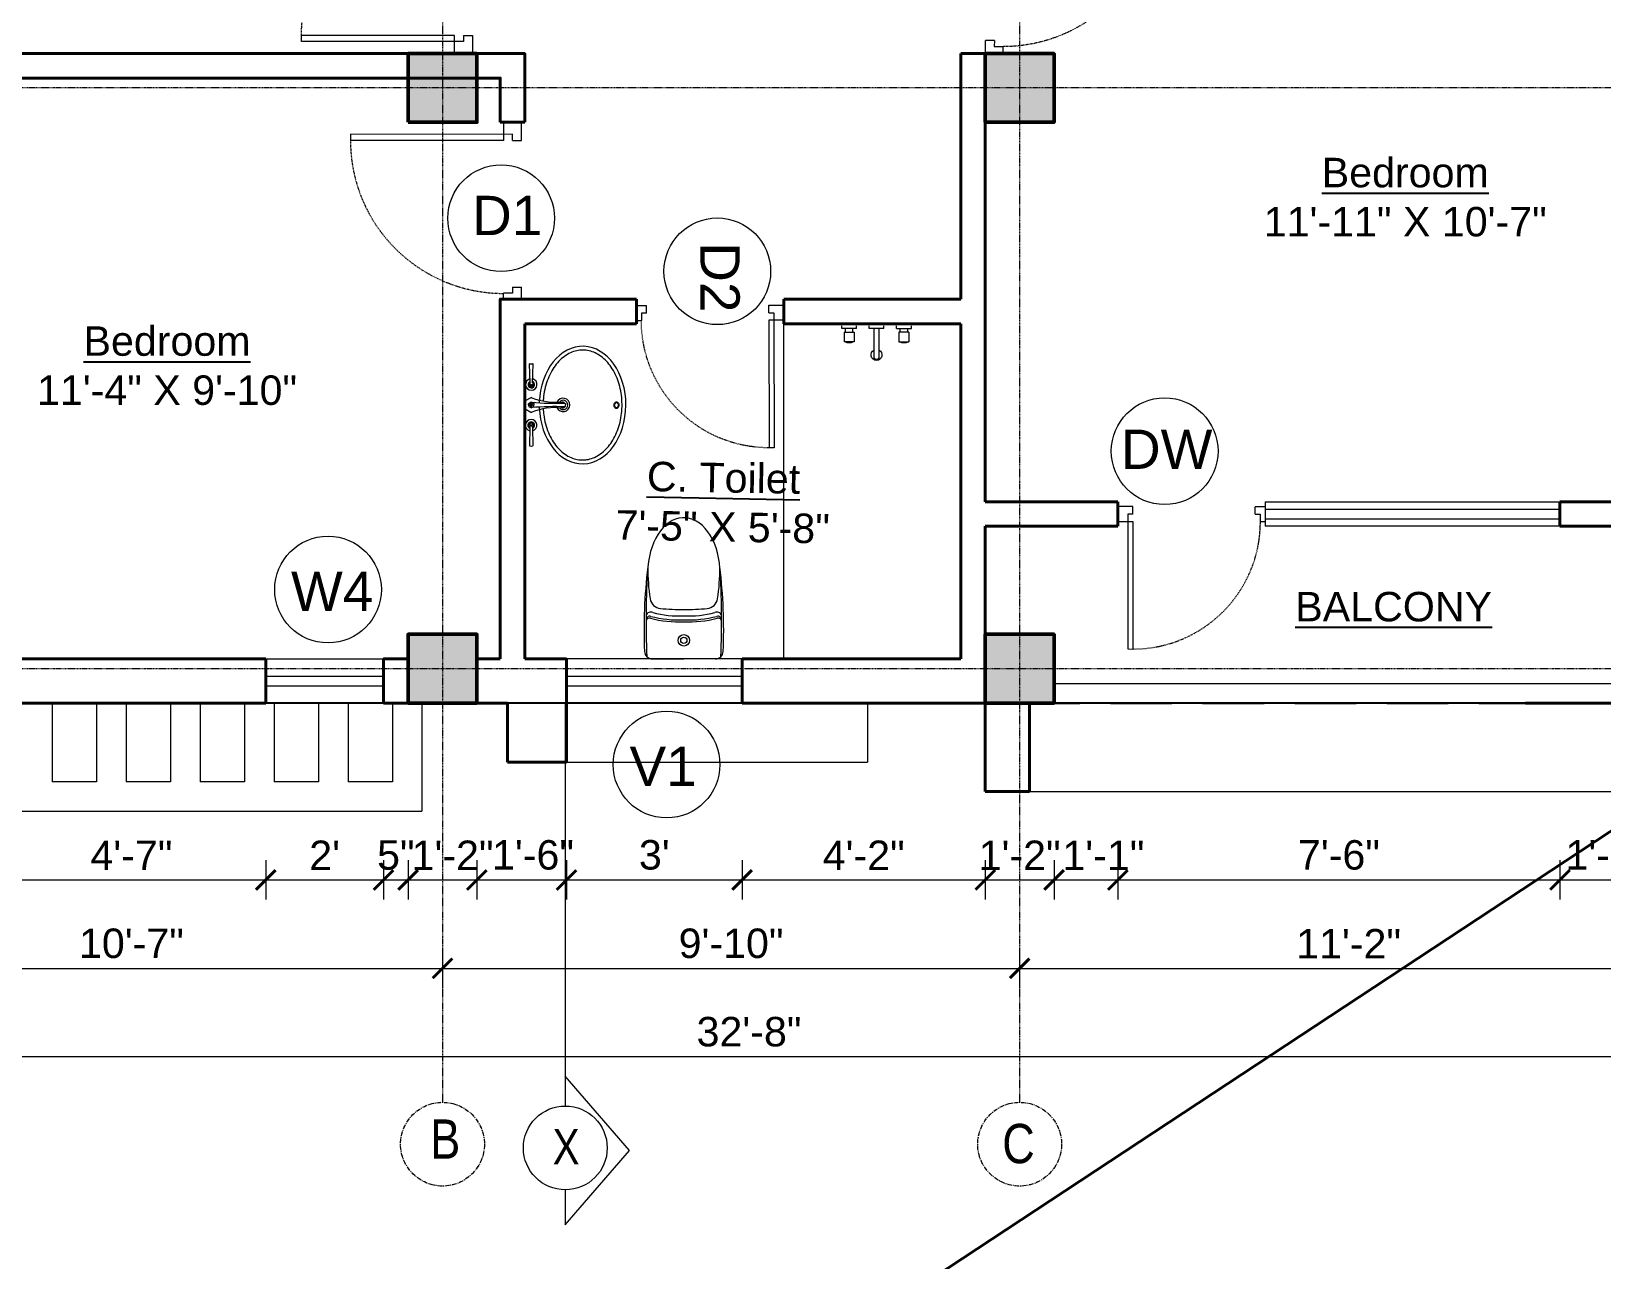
# Model space of a CAD drawing. Header units: inches. Extents: x 141029 to 151573, y -22384 to -18036.
# Drawn here: x 144653.4 to 144973.1, y -19870 to -19620 of the extents above; entities that cross this region are included whole.
import ezdxf

# ---------------------------------------------------------------- set-up
doc = ezdxf.new("R2010")
doc.units = ezdxf.units.IN
doc.header["$LTSCALE"] = 0.5
doc.header["$MEASUREMENT"] = 0
doc.header["$PDMODE"] = 66
doc.linetypes.add('CENTER', pattern=[2, 1.25, -0.25, 0.25, -0.25])
doc.linetypes.add('HIDDEN', pattern=[0.375, 0.25, -0.125])
for name, color, linetype, lineweight in [('Annotate-Lite.w', 177, 'Continuous', 9), ('Annotations-Bold.w', 177, 'Continuous', 13), ('C-COLUMN', 1, 'Continuous', 50), ('DIM', 4, 'Continuous', 5), ('DIM 1-100', 4, 'Continuous', 13), ('Door-Window.w', 4, 'Continuous', 15), ('Fittings', 9, 'Continuous', 5), ('Fixture-Fittings.w', 9, 'Continuous', 9), ('PARAPET', 50, 'Continuous', 13), ('TEXT', 220, 'Continuous', 9), ('Toilet', 7, 'Continuous', 25), ('wall', 1, 'Continuous', 40), ('window', 4, 'Continuous', 13)]:
    doc.layers.add(name, color=color, linetype=linetype, lineweight=lineweight)
doc.styles.add('ARAIL', font='ARIALN.TTF')
doc.styles.add('arial.', font='arial.ttf')
doc.styles.add('gaurav', font='arial.ttf')
doc.styles.get("Standard").update_dxf_attribs({"font": 'arial.ttf'})
doc.dimstyles.new('1 by 96', dxfattribs={"dimtxt": 6, "dimasz": 4, "dimexe": 4, "dimexo": 4, "dimgap": 2, "dimtad": 1, "dimdec": 0, "dimzin": 0, "dimdsep": 46, "dimlunit": 4, "dimtxsty": 'Standard', "dimblk": 'ARCHTICK', "dimcen": 0, "dimdle": 4, "dimadec": 0, "dimazin": 0, "dimtfac": 1, "dimtdec": 0, "dimtix": 1, "dimtofl": 0, "dimtmove": 1, "dimatfit": 3, "dimldrblk": 'ARCHTICK', "dimfxl": 4, "dimfxlon": 1, "dimtolj": 1, "dimtzin": 0, "dimlwd": -1, "dimlwe": -1, "dimarcsym": 0})

# ---------------------------------------------------------------- blocks, each defined once
blk = doc.blocks.new('3-0')
at = {"ltscale": 3}
for p, q in [((11063.05, 10097.68), (11065.97, 10099.9)), ((11063.05, 10097.68), (11064.53, 10095.73)), ((11065.25, 10097.81), (11066.71, 10098.92)), ((11065.99, 10096.84), (11065.25, 10097.81)), ((11065.97, 10099.9), (11066.71, 10098.92)), ((11065.99, 10096.84), (11064.53, 10095.73)), ((11085.5, 10074.13), (11110.32, 10092.96)), ((11086.24, 10073.15), (11111.05, 10091.97)), ((11111.05, 10091.97), (11110.32, 10092.96)), ((11084.04, 10073.02), (11082.57, 10071.91)), ((11082.57, 10071.91), (11084.79, 10068.98)), ((11084.04, 10073.02), (11084.78, 10072.04)), ((11084.78, 10072.04), (11086.24, 10073.15)), ((11086.24, 10073.15), (11085.5, 10074.13)), ((11087.72, 10071.2), (11086.24, 10073.15)), ((11084.79, 10068.98), (11087.72, 10071.2))]:
    blk.add_line(p, q, dxfattribs=at)
at = {"layer": 'Door-Window.w', "color": 9, "linetype": 'HIDDEN', "lineweight": 18}
blk.add_arc((11085.5, 10074.13), 31.16, 37.1906, 127.1465, dxfattribs=at)
blk = doc.blocks.new('tht')
for p in [(672498.79, -367827.02), (672511.67, -367827.02)]:
    blk.add_line(p, (672505.23, -367827.02))
for radius in [1.17, 0.634]:
    blk.add_circle((672505.23, -367823.24), radius)
for centre, radius, start, end in [((672598.59, -367820.91), 101.47, 172.8664, 182.5999), ((672667.29, -367819.26), 169.75, 176.3006, 182.4712), ((672541.19, -367808.57), 43.29, 179.6519, 188.297), ((672469.27, -367808.57), 43.29, 351.703, 0.3481), ((672411.87, -367820.91), 101.47, 357.4001, 7.1336), ((672343.17, -367819.26), 169.75, 357.5288, 3.6994), ((672500.68, -367814.39), 2.36, 190.4701, 264.6079), ((672509.78, -367814.39), 2.36, 275.3921, 349.5299), ((672498.28, -367819.07), 0.741, 72.3593, 185.9315), ((672498.21, -367819.43), 0.718, 73.3813, 156.4724), ((672498.46, -367818.44), 0.947, 62.2033, 161.9404), ((672504.3, -367795.78), 23.7, 255.6185, 272.2533), ((672504.3, -367795.78), 23.31, 255.6185, 272.2533), ((672504.3, -367796.55), 21.73, 255.6185, 272.4575), ((672505.55, -367762.72), 54.26, 264.6079, 269.6591), ((672504.91, -367762.72), 54.26, 270.3409, 275.3921), ((672506.16, -367796.55), 21.73, 267.5425, 284.3815), ((672506.16, -367795.78), 23.7, 267.7467, 284.3815), ((672506.16, -367795.78), 23.31, 267.7467, 284.3815), ((672512, -367818.44), 0.947, 18.0596, 117.7967), ((672512.18, -367819.07), 0.741, 354.0685, 107.6407), ((672512.25, -367819.43), 0.718, 23.5276, 106.6187), ((672498.79, -367825.44), 1.57, 182.5999, 270), ((672511.67, -367825.44), 1.57, 270, 357.4001)]:
    blk.add_arc(centre, radius, start, end)
blk.add_ellipse((672505.23, -367809.67), major_axis=(0, -11.39), ratio=0.648116, start_param=1.570796, end_param=4.592942)
blk = doc.blocks.new('A$C604E024C')
at = {"linetype": 'ByBlock'}
for p, q in [((-107.3, 6.3), (-198.2, 8.5)), ((-101.1, 4.4), (-101.1, -4.4)), ((-101.1, 4.4), (-100.5, 4.4)), ((-100.5, 4.4), (-100.5, 0.6)), ((-100.5, 0.6), (-96.6, 0.6)), ((-100.5, 0), (-100.5, -3.8)), ((-100.5, 0), (-96.6, 0)), ((-96.6, 4.4), (-96.6, 0.6)), ((-96.6, 4.4), (-96, 4.4)), ((-96, 4.4), (-96, -3.8)), ((-5.6, 4.4), (-5.6, -4.4)), ((-5.6, 4.4), (-5, 4.4)), ((-5, 4.4), (-5, -3.8)), ((0, 12.9), (0, -12.9)), ((1.2, 4.4), (1.2, -4.4)), ((1.2, 4.4), (3.5, 4.4)), ((1.8, 3.8), (1.8, 0.6)), ((1.8, 3.8), (3.5, 3.8)), ((1.8, 0.6), (3.5, 0.6)), ((100.4, 2.2), (101, 2.4)), ((107.3, 6.3), (198.2, 8.5)), ((199.2, 7.5), (199.2, -7.5)), ((-107.3, -6.3), (-198.2, -8.5)), ((-101.1, -4.4), (-100.5, -4.4)), ((-100.5, -3.8), (-100.5, -4.4)), ((-96.6, 0), (-96.6, -4.4)), ((-96.6, -4.4), (-96, -4.4)), ((-96, -3.8), (-96, -4.4)), ((-5.6, -4.4), (-1.2, -4.4)), ((-5, -3.8), (-1.2, -3.8)), ((-1.2, -3.8), (-1.2, -4.4)), ((1.2, -4.4), (3.5, -4.4)), ((1.8, 0), (1.8, -3.8)), ((1.8, 0), (3.5, 0)), ((1.8, -3.8), (3.5, -3.8)), ((100.4, -2.2), (101, -2.4)), ((107.3, -6.3), (198.2, -8.5))]:
    blk.add_line(p, q, dxfattribs=at)
for points in [[(34.8, -2.5), (34.8, -2.5, 0.267949), (34.8, 2.5), (19.6, 28.9, 0.267949), (15.2, 31.4), (-15.2, 31.4, 0.267949), (-19.6, 28.9), (-34.8, 2.5, 0.267949), (-34.8, -2.5)], [(0, 12.9), (-4.6, 12.9, 0.267949), (-8.9, 10.4), (-13.5, 2.5, 0.267949), (-13.5, -2.5), (-8.9, -10.4, 0.267949), (-4.6, -12.9), (0, -12.9)], [(0, 12.9), (4.6, 12.9, -0.267949), (8.9, 10.4), (13.5, 2.5, -0.267949), (13.5, -2.5), (8.9, -10.4, -0.267949), (4.6, -12.9), (0, -12.9)], [(-14.6, -149.3, 0.267949), (-14.6, -154.3), (-9.4, -163.2, 0.267949), (-5.1, -165.7), (0, -165.7)], [(14.6, -149.3, -0.267949), (14.6, -154.3), (9.5, -163.2, -0.267949), (5.2, -165.7), (0, -165.7)]]:
    blk.add_lwpolyline(points, format="xyb", dxfattribs=at)
for centre, radius, start, end in [((-148.2, 0), 51.6, 171.62848, 188.37152), ((-198.2, 7.5), 1, 88.57669, 180), ((-98.6, 0), 27.8, 193.93526, 166.06474), ((-98.6, 0), 16.1, 203.47719, 156.52281), ((-98.6, 0), 13.6, 207.82536, 152.17464), ((-98.6, 0), 10.7, 215.76651, 144.23349), ((3.5, 2.2), 2.2, 301.40481, 90), ((3.5, 2.2), 1.6, 270, 90.01417), ((3.5, -1.9), 2.5, 270, 62.70974), ((98.6, 0), 27.8, 13.93526, 346.06474), ((98.6, 0), 16.1, 23.47719, 336.52281), ((98.6, 0), 13.6, 27.82536, 332.17464), ((98.6, 0), 10.7, 35.76651, 324.23349), ((198.2, 7.5), 1, 0, 91.42331), ((-198.2, -7.5), 1, 180, 271.42331), ((-325.4, -117.3), 312.4, 354.13327, 21.56539), ((-1093.1, -109.8), 1085, 357.18281, 5.67785), ((3.5, -1.9), 1.9, 270, 90), ((1083.5, -109.3), 1075.4, 174.30277, 182.87364), ((324.5, -117.1), 311.5, 158.41566, 185.92552), ((198.2, -7.5), 1, 268.57669, 0)]:
    blk.add_arc(centre, radius, start, end, dxfattribs=at)
blk.add_ellipse((98.6, 0), major_axis=(0, 4.4), ratio=0.647537, start_param=-0.996154, end_param=4.137747, dxfattribs=at)
blk.add_open_spline([(100.4, 2.2), (100.2, 2.6), (100, 2.9), (99.5, 3.4), (99.3, 3.6), (98.9, 3.8), (98.7, 3.8), (98.6, 3.8), (98.4, 3.8), (98.1, 3.7), (97.7, 3.5), (97.5, 3.3), (97.1, 2.8), (96.9, 2.5), (96.6, 1.8), (96.5, 1.3), (96.3, 0.3), (96.3, -0.3), (96.5, -1.6), (96.7, -2.1), (97.1, -2.9), (97.4, -3.2), (97.9, -3.6), (98.1, -3.7), (98.6, -3.8), (98.8, -3.8), (99.3, -3.6), (99.6, -3.4), (100, -2.9), (100.2, -2.6), (100.4, -2.2)], degree=3, knots=[5.296065, 5.296065, 5.296065, 5.296065, 5.668493, 5.668493, 6.044953, 6.044953, 6.283185, 6.283185, 6.283185, 6.618814, 6.618814, 6.954443, 6.954443, 7.290072, 7.290072, 7.6257, 7.6257, 8.094621, 8.094621, 8.563542, 8.563542, 8.940002, 8.940002, 9.316461, 9.316461, 9.692921, 9.692921, 10.069381, 10.069381, 10.411893, 10.411893, 10.411893, 10.411893], dxfattribs=at)
blk = doc.blocks.new('basin')
for radius, start, end in [(1.14, 113.503, 66.2712), (0.79, 126.715, 52.8739)]:
    blk.add_arc((134195.31, -39122.53), radius, start, end)
blk.add_ellipse((134195.31, -39125.83), major_axis=(-9.97, 0), ratio=0.736887, start_param=4.757716, end_param=10.948885)
blk.add_ellipse((134195.31, -39131.57), major_axis=(0.448, 0), ratio=0.674502)
for points, knots in [([(134194.69, -39119.15), (134194.32, -39119.17), (134193.96, -39119.2), (134193.09, -39119.32), (134192.57, -39119.42), (134191.58, -39119.69), (134191.1, -39119.85), (134190.19, -39120.23), (134189.76, -39120.45), (134188.95, -39120.93), (134188.57, -39121.2), (134187.89, -39121.77), (134187.59, -39122.07), (134187.06, -39122.71), (134186.83, -39123.04), (134186.45, -39123.73), (134186.3, -39124.08), (134186.09, -39124.79), (134186.03, -39125.15), (134185.99, -39125.61), (134185.99, -39125.72), (134185.99, -39125.83), (134185.99, -39126.08), (134186.01, -39126.34), (134186.11, -39126.94), (134186.2, -39127.29), (134186.47, -39127.97), (134186.64, -39128.31), (134187.06, -39128.96), (134187.31, -39129.28), (134187.88, -39129.88), (134188.2, -39130.16), (134188.9, -39130.7), (134189.28, -39130.94), (134190.1, -39131.39), (134190.53, -39131.59), (134191.45, -39131.93), (134191.92, -39132.08), (134192.9, -39132.31), (134193.4, -39132.4), (134194.43, -39132.51), (134194.94, -39132.53), (134195.97, -39132.52), (134196.49, -39132.48), (134197.5, -39132.35), (134198, -39132.25), (134198.97, -39132), (134199.44, -39131.84), (134200.34, -39131.48), (134200.76, -39131.27), (134201.56, -39130.8), (134201.93, -39130.55), (134202.61, -39130), (134202.91, -39129.71), (134203.45, -39129.1), (134203.69, -39128.78), (134204.08, -39128.12), (134204.24, -39127.78), (134204.48, -39127.09), (134204.56, -39126.74), (134204.64, -39126.04), (134204.64, -39125.69), (134204.57, -39124.98), (134204.49, -39124.62), (134204.25, -39123.91), (134204.09, -39123.56), (134203.69, -39122.89), (134203.45, -39122.56), (134202.89, -39121.93), (134202.58, -39121.63), (134201.88, -39121.07), (134201.49, -39120.81), (134200.67, -39120.35), (134200.22, -39120.13), (134199.3, -39119.77), (134198.81, -39119.62), (134197.81, -39119.37), (134197.29, -39119.28), (134196.49, -39119.19), (134196.22, -39119.16), (134195.94, -39119.15)], [4.778413, 4.778413, 4.778413, 4.778413, 4.89303, 4.89303, 5.060537, 5.060537, 5.228045, 5.228045, 5.395552, 5.395552, 5.56306, 5.56306, 5.730567, 5.730567, 5.898075, 5.898075, 6.065582, 6.065582, 6.233089, 6.233089, 6.283185, 6.283185, 6.283185, 6.401225, 6.401225, 6.564378, 6.564378, 6.727532, 6.727532, 6.890685, 6.890685, 7.053839, 7.053839, 7.216992, 7.216992, 7.380146, 7.380146, 7.543299, 7.543299, 7.706452, 7.706452, 7.869606, 7.869606, 8.032759, 8.032759, 8.195913, 8.195913, 8.359066, 8.359066, 8.52222, 8.52222, 8.685373, 8.685373, 8.848527, 8.848527, 9.01168, 9.01168, 9.174834, 9.174834, 9.337987, 9.337987, 9.501141, 9.501141, 9.668648, 9.668648, 9.836155, 9.836155, 10.003663, 10.003663, 10.17117, 10.17117, 10.338678, 10.338678, 10.506185, 10.506185, 10.673693, 10.673693, 10.8412, 10.8412, 10.929386, 10.929386, 10.929386, 10.929386]), ([(134195.86, -39131.57), (134195.86, -39131.55), (134195.86, -39131.52), (134195.84, -39131.46), (134195.83, -39131.44), (134195.79, -39131.36), (134195.75, -39131.32), (134195.66, -39131.25), (134195.6, -39131.23), (134195.46, -39131.18), (134195.36, -39131.16), (134195.17, -39131.17), (134195.07, -39131.2), (134194.94, -39131.27), (134194.9, -39131.3), (134194.83, -39131.37), (134194.8, -39131.4), (134194.77, -39131.48), (134194.76, -39131.52), (134194.75, -39131.6), (134194.76, -39131.65), (134194.79, -39131.73), (134194.81, -39131.76), (134194.87, -39131.83), (134194.9, -39131.86), (134194.98, -39131.9), (134195.02, -39131.92), (134195.15, -39131.97), (134195.25, -39131.99), (134195.44, -39131.98), (134195.54, -39131.95), (134195.67, -39131.89), (134195.72, -39131.85), (134195.79, -39131.78), (134195.81, -39131.75), (134195.85, -39131.67), (134195.86, -39131.63), (134195.86, -39131.58), (134195.86, -39131.58), (134195.86, -39131.57)], [0, 0, 0, 0, 0.188397, 0.188397, 0.376794, 0.376794, 0.73698, 0.73698, 1.097166, 1.097166, 1.657793, 1.657793, 2.21842, 2.21842, 2.564182, 2.564182, 2.840364, 2.840364, 3.116547, 3.116547, 3.39273, 3.39273, 3.668913, 3.668913, 3.945096, 3.945096, 4.221279, 4.221279, 4.783807, 4.783807, 5.346334, 5.346334, 5.697184, 5.697184, 5.974645, 5.974645, 6.252106, 6.252106, 6.283185, 6.283185, 6.283185, 6.283185])]:
    blk.add_open_spline(points, degree=3, knots=knots)
at = {"xscale": 0.03499430959345774, "yscale": 0.03499430959345774, "zscale": 0.03499430959345774, "rotation": 359.9929103328581}
blk.add_blockref('A$C604E024C', (134195.31, -39117.12), dxfattribs=at)
blk = doc.blocks.new('dhftx')
for p, q in [((6364.08, -39064.57), (6364.08, -39064.07)), ((6367.08, -39064.57), (6364.08, -39064.57)), ((6364.56, -39065.3), (6366.6, -39065.3)), ((6364.56, -39065.3), (6364.56, -39067.3)), ((6364.81, -39065.3), (6364.81, -39064.57)), ((6366.34, -39065.3), (6366.34, -39064.57)), ((6366.6, -39065.3), (6366.6, -39067.3)), ((6367.08, -39064.57), (6367.08, -39064.07)), ((6369.66, -39064.57), (6369.66, -39064.07)), ((6369.66, -39064.57), (6372.66, -39064.57)), ((6370.66, -39070.39), (6370.66, -39064.57)), ((6371.66, -39070.39), (6371.66, -39064.57)), ((6372.66, -39064.57), (6372.66, -39064.07)), ((6375.23, -39064.57), (6375.23, -39064.07)), ((6375.23, -39064.57), (6378.23, -39064.57)), ((6377.76, -39065.3), (6375.71, -39065.3)), ((6375.71, -39065.3), (6375.71, -39067.3)), ((6375.97, -39065.3), (6375.97, -39064.57)), ((6377.5, -39065.3), (6377.5, -39064.57)), ((6377.76, -39065.3), (6377.76, -39067.3)), ((6378.23, -39064.57), (6378.23, -39064.07)), ((6366.6, -39067.3), (6364.56, -39067.3)), ((6375.71, -39067.3), (6377.76, -39067.3))]:
    blk.add_line(p, q)
for centre, radius, start, end in [((6365.58, -39065.87), 1.66, 240.1832, 299.8168), ((6371.16, -39069.97), 1.11, 116.7926, 63.2074), ((6376.73, -39065.87), 1.66, 240.1832, 299.8168), ((6371.16, -39070.39), 0.5, 180, 0)]:
    blk.add_arc(centre, radius, start, end)
blk = doc.blocks.new('_ArchTick')
at = {"color": 0, "linetype": 'ByBlock', "const_width": 0.15}
blk.add_lwpolyline([(-0.5, -0.5), (0.5, 0.5)], dxfattribs=at)
blk = doc.blocks.new('*D588')
at = {"layer": 'Defpoints', "color": 0, "transparency": 16777216}
for p in [(144646.47, -19756.73), (144701.12, -19756.73), (144701.12, -19792.73)]:
    blk.add_point(p, dxfattribs=at)
at = {"layer": 'DIM 1-100', "color": 0, "transparency": 16777216}
for p, q in [((144646.47, -19788.73), (144646.47, -19796.73)), ((144701.12, -19788.73), (144701.12, -19796.73)), ((144642.47, -19792.73), (144705.12, -19792.73))]:
    blk.add_line(p, q, dxfattribs=at)
at = {"layer": 'DIM 1-100', "color": 0, "transparency": 16777216, "xscale": 4, "yscale": 4, "zscale": 4, "rotation": 180}
blk.add_blockref('_ArchTick', (144646.47, -19792.73), dxfattribs=at)
at = {"layer": 'DIM 1-100', "color": 0, "transparency": 16777216, "xscale": 4, "yscale": 4, "zscale": 4}
blk.add_blockref('_ArchTick', (144701.12, -19792.73), dxfattribs=at)
at = {"layer": 'DIM 1-100', "color": 0, "transparency": 16777216, "insert": (144673.79, -19787.73), "char_height": 6, "attachment_point": 5}
blk.add_mtext('\\A1;4\'-7"', dxfattribs=at)
blk = doc.blocks.new('*D589')
at = {"layer": 'Defpoints', "color": 0, "transparency": 16777216}
for p in [(144701.12, -19756.73), (144725.12, -19756.73), (144725.12, -19792.73)]:
    blk.add_point(p, dxfattribs=at)
at = {"layer": 'DIM 1-100', "color": 0, "transparency": 16777216}
for p, q in [((144701.12, -19788.73), (144701.12, -19796.73)), ((144725.12, -19788.73), (144725.12, -19796.73)), ((144697.12, -19792.73), (144729.12, -19792.73))]:
    blk.add_line(p, q, dxfattribs=at)
at = {"layer": 'DIM 1-100', "color": 0, "transparency": 16777216, "xscale": 4, "yscale": 4, "zscale": 4, "rotation": 180}
blk.add_blockref('_ArchTick', (144701.12, -19792.73), dxfattribs=at)
at = {"layer": 'DIM 1-100', "color": 0, "transparency": 16777216, "xscale": 4, "yscale": 4, "zscale": 4}
blk.add_blockref('_ArchTick', (144725.12, -19792.73), dxfattribs=at)
at = {"layer": 'DIM 1-100', "color": 0, "transparency": 16777216, "insert": (144713.12, -19787.72), "char_height": 6, "attachment_point": 5}
blk.add_mtext("\\A1;2'", dxfattribs=at)
blk = doc.blocks.new('*D590')
at = {"layer": 'Defpoints', "color": 0, "transparency": 16777216}
for p in [(144725.12, -19756.73), (144730.12, -19756.73), (144730.12, -19792.73)]:
    blk.add_point(p, dxfattribs=at)
at = {"layer": 'DIM 1-100', "color": 0, "transparency": 16777216}
for p, q in [((144725.12, -19788.73), (144725.12, -19796.73)), ((144730.12, -19788.73), (144730.12, -19796.73))]:
    blk.add_line(p, q, dxfattribs=at)
at = {"layer": 'DIM 1-100', "color": 0, "transparency": 16777216, "insert": (144727.62, -19787.68), "char_height": 6, "attachment_point": 5}
blk.add_mtext('\\A1;5"', dxfattribs=at)
blk = doc.blocks.new('*D591')
at = {"layer": 'Defpoints', "color": 0, "transparency": 16777216}
for p in [(144730.12, -19756.73), (144744.12, -19756.73), (144744.12, -19792.73)]:
    blk.add_point(p, dxfattribs=at)
at = {"layer": 'DIM 1-100', "color": 0, "transparency": 16777216}
for p, q in [((144730.12, -19788.73), (144730.12, -19796.73)), ((144744.12, -19788.73), (144744.12, -19796.73)), ((144726.12, -19792.73), (144748.12, -19792.73))]:
    blk.add_line(p, q, dxfattribs=at)
at = {"layer": 'DIM 1-100', "color": 0, "transparency": 16777216, "xscale": 4, "yscale": 4, "zscale": 4, "rotation": 180}
blk.add_blockref('_ArchTick', (144730.12, -19792.73), dxfattribs=at)
at = {"layer": 'DIM 1-100', "color": 0, "transparency": 16777216, "xscale": 4, "yscale": 4, "zscale": 4}
blk.add_blockref('_ArchTick', (144744.12, -19792.73), dxfattribs=at)
at = {"layer": 'DIM 1-100', "color": 0, "transparency": 16777216, "insert": (144739.17, -19787.72), "char_height": 6, "attachment_point": 5}
blk.add_mtext('\\A1;1\'-2"', dxfattribs=at)
blk = doc.blocks.new('*D592')
at = {"layer": 'Defpoints', "color": 0, "transparency": 16777216}
for p in [(144744.12, -19756.73), (144762.37, -19756.73), (144762.37, -19792.73)]:
    blk.add_point(p, dxfattribs=at)
at = {"layer": 'DIM 1-100', "color": 0, "transparency": 16777216}
for p, q in [((144744.12, -19788.73), (144744.12, -19796.73)), ((144762.37, -19788.73), (144762.37, -19796.73)), ((144740.12, -19792.73), (144766.37, -19792.73))]:
    blk.add_line(p, q, dxfattribs=at)
at = {"layer": 'DIM 1-100', "color": 0, "transparency": 16777216, "xscale": 4, "yscale": 4, "zscale": 4, "rotation": 180}
blk.add_blockref('_ArchTick', (144744.12, -19792.73), dxfattribs=at)
at = {"layer": 'DIM 1-100', "color": 0, "transparency": 16777216, "xscale": 4, "yscale": 4, "zscale": 4}
blk.add_blockref('_ArchTick', (144762.37, -19792.73), dxfattribs=at)
at = {"layer": 'DIM 1-100', "color": 0, "transparency": 16777216, "insert": (144755.54, -19787.67), "char_height": 6, "attachment_point": 5}
blk.add_mtext('\\A1;1\'-6"', dxfattribs=at)
blk = doc.blocks.new('*D593')
at = {"layer": 'Defpoints', "color": 0, "transparency": 16777216}
for p in [(144762.37, -19756.73), (144798.12, -19756.73), (144798.12, -19792.73)]:
    blk.add_point(p, dxfattribs=at)
at = {"layer": 'DIM 1-100', "color": 0, "transparency": 16777216}
for p, q in [((144762.37, -19788.73), (144762.37, -19796.73)), ((144798.12, -19788.73), (144798.12, -19796.73)), ((144758.37, -19792.73), (144802.12, -19792.73))]:
    blk.add_line(p, q, dxfattribs=at)
at = {"layer": 'DIM 1-100', "color": 0, "transparency": 16777216, "xscale": 4, "yscale": 4, "zscale": 4, "rotation": 180}
blk.add_blockref('_ArchTick', (144762.37, -19792.73), dxfattribs=at)
at = {"layer": 'DIM 1-100', "color": 0, "transparency": 16777216, "xscale": 4, "yscale": 4, "zscale": 4}
blk.add_blockref('_ArchTick', (144798.12, -19792.73), dxfattribs=at)
at = {"layer": 'DIM 1-100', "color": 0, "transparency": 16777216, "insert": (144780.24, -19787.66), "char_height": 6, "attachment_point": 5}
blk.add_mtext("\\A1;3'", dxfattribs=at)
blk = doc.blocks.new('*D594')
at = {"layer": 'Defpoints', "color": 0, "transparency": 16777216}
for p in [(144798.12, -19756.73), (144847.62, -19756.73), (144847.62, -19792.73)]:
    blk.add_point(p, dxfattribs=at)
at = {"layer": 'DIM 1-100', "color": 0, "transparency": 16777216}
for p, q in [((144798.12, -19788.73), (144798.12, -19796.73)), ((144847.62, -19788.73), (144847.62, -19796.73)), ((144794.12, -19792.73), (144851.62, -19792.73))]:
    blk.add_line(p, q, dxfattribs=at)
at = {"layer": 'DIM 1-100', "color": 0, "transparency": 16777216, "xscale": 4, "yscale": 4, "zscale": 4, "rotation": 180}
blk.add_blockref('_ArchTick', (144798.12, -19792.73), dxfattribs=at)
at = {"layer": 'DIM 1-100', "color": 0, "transparency": 16777216, "xscale": 4, "yscale": 4, "zscale": 4}
blk.add_blockref('_ArchTick', (144847.62, -19792.73), dxfattribs=at)
at = {"layer": 'DIM 1-100', "color": 0, "transparency": 16777216, "insert": (144822.87, -19787.72), "char_height": 6, "attachment_point": 5}
blk.add_mtext('\\A1;4\'-2"', dxfattribs=at)
blk = doc.blocks.new('*D595')
at = {"layer": 'Defpoints', "color": 0, "transparency": 16777216}
for p in [(144847.62, -19756.73), (144861.62, -19756.73), (144861.62, -19792.73)]:
    blk.add_point(p, dxfattribs=at)
at = {"layer": 'DIM 1-100', "color": 0, "transparency": 16777216}
for p, q in [((144847.62, -19788.73), (144847.62, -19796.73)), ((144861.62, -19788.73), (144861.62, -19796.73)), ((144843.62, -19792.73), (144865.62, -19792.73))]:
    blk.add_line(p, q, dxfattribs=at)
at = {"layer": 'DIM 1-100', "color": 0, "transparency": 16777216, "xscale": 4, "yscale": 4, "zscale": 4, "rotation": 180}
blk.add_blockref('_ArchTick', (144847.62, -19792.73), dxfattribs=at)
at = {"layer": 'DIM 1-100', "color": 0, "transparency": 16777216, "xscale": 4, "yscale": 4, "zscale": 4}
blk.add_blockref('_ArchTick', (144861.62, -19792.73), dxfattribs=at)
at = {"layer": 'DIM 1-100', "color": 0, "transparency": 16777216, "insert": (144854.62, -19787.72), "char_height": 6, "attachment_point": 5}
blk.add_mtext('\\A1;1\'-2"', dxfattribs=at)
blk = doc.blocks.new('*D597')
at = {"layer": 'Defpoints', "color": 0, "transparency": 16777216}
for p in [(144874.62, -19720.73), (144861.62, -19756.73), (144874.62, -19792.73)]:
    blk.add_point(p, dxfattribs=at)
at = {"layer": 'DIM 1-100', "color": 0, "transparency": 16777216}
for p, q in [((144861.62, -19788.73), (144861.62, -19796.73)), ((144874.62, -19788.73), (144874.62, -19796.73)), ((144857.62, -19792.73), (144878.62, -19792.73))]:
    blk.add_line(p, q, dxfattribs=at)
at = {"layer": 'DIM 1-100', "color": 0, "transparency": 16777216, "xscale": 4, "yscale": 4, "zscale": 4, "rotation": 180}
blk.add_blockref('_ArchTick', (144861.62, -19792.73), dxfattribs=at)
at = {"layer": 'DIM 1-100', "color": 0, "transparency": 16777216, "xscale": 4, "yscale": 4, "zscale": 4}
blk.add_blockref('_ArchTick', (144874.62, -19792.73), dxfattribs=at)
at = {"layer": 'DIM 1-100', "color": 0, "transparency": 16777216, "insert": (144871.67, -19787.72), "char_height": 6, "attachment_point": 5}
blk.add_mtext('\\A1;1\'-1"', dxfattribs=at)
blk = doc.blocks.new('*D598')
at = {"layer": 'Defpoints', "color": 0, "transparency": 16777216}
for p in [(144874.62, -19720.73), (144964.62, -19720.73), (144964.62, -19792.73)]:
    blk.add_point(p, dxfattribs=at)
at = {"layer": 'DIM 1-100', "color": 0, "transparency": 16777216}
for p, q in [((144874.62, -19788.73), (144874.62, -19796.73)), ((144964.62, -19788.73), (144964.62, -19796.73)), ((144870.62, -19792.73), (144968.62, -19792.73))]:
    blk.add_line(p, q, dxfattribs=at)
at = {"layer": 'DIM 1-100', "color": 0, "transparency": 16777216, "xscale": 4, "yscale": 4, "zscale": 4, "rotation": 180}
blk.add_blockref('_ArchTick', (144874.62, -19792.73), dxfattribs=at)
at = {"layer": 'DIM 1-100', "color": 0, "transparency": 16777216, "xscale": 4, "yscale": 4, "zscale": 4}
blk.add_blockref('_ArchTick', (144964.62, -19792.73), dxfattribs=at)
at = {"layer": 'DIM 1-100', "color": 0, "transparency": 16777216, "insert": (144919.62, -19787.67), "char_height": 6, "attachment_point": 5}
blk.add_mtext('\\A1;7\'-6"', dxfattribs=at)
blk = doc.blocks.new('*D599')
at = {"layer": 'Defpoints', "color": 0, "transparency": 16777216}
for p in [(144964.62, -19720.73), (144981.57, -19756.73), (144981.57, -19792.73)]:
    blk.add_point(p, dxfattribs=at)
at = {"layer": 'DIM 1-100', "color": 0, "transparency": 16777216}
for p, q in [((144964.62, -19788.73), (144964.62, -19796.73)), ((144981.57, -19788.73), (144981.57, -19796.73)), ((144960.62, -19792.73), (144985.57, -19792.73))]:
    blk.add_line(p, q, dxfattribs=at)
at = {"layer": 'DIM 1-100', "color": 0, "transparency": 16777216, "xscale": 4, "yscale": 4, "zscale": 4, "rotation": 180}
blk.add_blockref('_ArchTick', (144964.62, -19792.73), dxfattribs=at)
at = {"layer": 'DIM 1-100', "color": 0, "transparency": 16777216, "xscale": 4, "yscale": 4, "zscale": 4}
blk.add_blockref('_ArchTick', (144981.57, -19792.73), dxfattribs=at)
at = {"layer": 'DIM 1-100', "color": 0, "transparency": 16777216, "insert": (144974.09, -19787.67), "char_height": 6, "attachment_point": 5}
blk.add_mtext('\\A1;1\'-5"', dxfattribs=at)
blk = doc.blocks.new('*D602')
at = {"layer": 'Defpoints', "color": 0, "transparency": 16777216}
for p in [(144610.47, -19756.73), (144737.12, -19756.73), (144737.12, -19810.73)]:
    blk.add_point(p, dxfattribs=at)
at = {"layer": 'DIM 1-100', "color": 0, "transparency": 16777216}
for p, q in [((144610.47, -19806.73), (144610.47, -19814.73)), ((144737.12, -19806.73), (144737.12, -19814.73)), ((144606.47, -19810.73), (144741.12, -19810.73))]:
    blk.add_line(p, q, dxfattribs=at)
at = {"layer": 'DIM 1-100', "color": 0, "transparency": 16777216, "xscale": 4, "yscale": 4, "zscale": 4, "rotation": 180}
blk.add_blockref('_ArchTick', (144610.47, -19810.73), dxfattribs=at)
at = {"layer": 'DIM 1-100', "color": 0, "transparency": 16777216, "xscale": 4, "yscale": 4, "zscale": 4}
blk.add_blockref('_ArchTick', (144737.12, -19810.73), dxfattribs=at)
at = {"layer": 'DIM 1-100', "color": 0, "transparency": 16777216, "insert": (144673.79, -19805.67), "char_height": 6, "attachment_point": 5}
blk.add_mtext('\\A1;10\'-7"', dxfattribs=at)
blk = doc.blocks.new('*D603')
at = {"layer": 'Defpoints', "color": 0, "transparency": 16777216}
for p in [(144737.12, -19756.73), (144854.62, -19756.73), (144854.62, -19810.73)]:
    blk.add_point(p, dxfattribs=at)
at = {"layer": 'DIM 1-100', "color": 0, "transparency": 16777216}
for p, q in [((144737.12, -19806.73), (144737.12, -19814.73)), ((144854.62, -19806.73), (144854.62, -19814.73)), ((144733.12, -19810.73), (144858.62, -19810.73))]:
    blk.add_line(p, q, dxfattribs=at)
at = {"layer": 'DIM 1-100', "color": 0, "transparency": 16777216, "xscale": 4, "yscale": 4, "zscale": 4, "rotation": 180}
blk.add_blockref('_ArchTick', (144737.12, -19810.73), dxfattribs=at)
at = {"layer": 'DIM 1-100', "color": 0, "transparency": 16777216, "xscale": 4, "yscale": 4, "zscale": 4}
blk.add_blockref('_ArchTick', (144854.62, -19810.73), dxfattribs=at)
at = {"layer": 'DIM 1-100', "color": 0, "transparency": 16777216, "insert": (144795.87, -19805.67), "char_height": 6, "attachment_point": 5}
blk.add_mtext('\\A1;9\'-10"', dxfattribs=at)
blk = doc.blocks.new('*D604')
at = {"layer": 'Defpoints', "color": 0, "transparency": 16777216}
for p in [(144854.62, -19756.73), (144988.57, -19756.73), (144988.57, -19810.73)]:
    blk.add_point(p, dxfattribs=at)
at = {"layer": 'DIM 1-100', "color": 0, "transparency": 16777216}
for p, q in [((144854.62, -19806.73), (144854.62, -19814.73)), ((144988.57, -19806.73), (144988.57, -19814.73)), ((144850.62, -19810.73), (144992.57, -19810.73))]:
    blk.add_line(p, q, dxfattribs=at)
at = {"layer": 'DIM 1-100', "color": 0, "transparency": 16777216, "xscale": 4, "yscale": 4, "zscale": 4, "rotation": 180}
blk.add_blockref('_ArchTick', (144854.62, -19810.73), dxfattribs=at)
at = {"layer": 'DIM 1-100', "color": 0, "transparency": 16777216, "xscale": 4, "yscale": 4, "zscale": 4}
blk.add_blockref('_ArchTick', (144988.57, -19810.73), dxfattribs=at)
at = {"layer": 'DIM 1-100', "color": 0, "transparency": 16777216, "insert": (144921.59, -19805.72), "char_height": 6, "attachment_point": 5}
blk.add_mtext('\\A1;11\'-2"', dxfattribs=at)
blk = doc.blocks.new('*D522')
at = {"layer": 'Defpoints', "color": 0, "transparency": 16777216}
for p in [(144603.47, -19756.73), (144995.57, -19756.73), (144603.47, -19828.73)]:
    blk.add_point(p, dxfattribs=at)
at = {"layer": 'DIM 1-100', "color": 0, "transparency": 16777216}
for p, q in [((144603.47, -19824.73), (144603.47, -19832.73)), ((144995.57, -19824.73), (144995.57, -19832.73)), ((144999.57, -19828.73), (144599.47, -19828.73))]:
    blk.add_line(p, q, dxfattribs=at)
at = {"layer": 'DIM 1-100', "color": 0, "transparency": 16777216, "xscale": 4, "yscale": 4, "zscale": 4, "rotation": 180}
blk.add_blockref('_ArchTick', (144603.47, -19828.73), dxfattribs=at)
at = {"layer": 'DIM 1-100', "color": 0, "transparency": 16777216, "xscale": 4, "yscale": 4, "zscale": 4}
blk.add_blockref('_ArchTick', (144995.57, -19828.73), dxfattribs=at)
at = {"layer": 'DIM 1-100', "color": 0, "transparency": 16777216, "insert": (144799.52, -19823.66), "char_height": 6, "attachment_point": 5}
blk.add_mtext('\\A1;32\'-8"', dxfattribs=at)

msp = doc.modelspace()

# ---------------------------------------------------------------- hatches: boundary and pattern name
at = {"layer": 'C-COLUMN'}
h = msp.add_hatch(color=256, dxfattribs=at)
h.dxf.hatch_style = 1
h.paths.add_polyline_path([(144744.12, -19624.5), (144730.12, -19624.5), (144730.12, -19638.5), (144744.12, -19638.5)])
h = msp.add_hatch(color=256, dxfattribs=at)
h.dxf.hatch_style = 1
h.paths.add_polyline_path([(144861.62, -19624.5), (144847.62, -19624.5), (144847.62, -19638.5), (144861.62, -19638.5)])
h = msp.add_hatch(color=256, dxfattribs=at)
h.dxf.hatch_style = 1
h.paths.add_polyline_path([(144744.12, -19742.73), (144730.12, -19742.73), (144730.12, -19756.73), (144744.12, -19756.73)])
h = msp.add_hatch(color=256, dxfattribs=at)
h.dxf.hatch_style = 1
h.paths.add_polyline_path([(144861.62, -19742.73), (144847.62, -19742.73), (144847.62, -19756.73), (144861.62, -19756.73)])

# ---------------------------------------------------------------- linework, layer by layer
at = {"layer": 'Annotate-Lite.w', "ltscale": 0.005}
for centre in [(144749.06, -19658.02), (144793.06, -19668.83), (144884.14, -19705.45), (144713.81, -19733.61), (144782.74, -19769.24)]:
    msp.add_circle(centre, 10.86, dxfattribs=at)
at = {"layer": 'Annotations-Bold.w', "linetype": 'CENTER', "ltscale": 0.3}
for p, q in [((144737.12, -19391.25), (144737.12, -19838)), ((144854.62, -19391.25), (144854.62, -19838)), ((145080.69, -19631.5), (144520.47, -19631.5)), ((145080.69, -19749.73), (144520.47, -19749.73))]:
    msp.add_line(p, q, dxfattribs=at)
at = {"layer": 'Annotations-Bold.w', "linetype": 'CENTER', "ltscale": 1.5}
for centre in [(144737.12, -19846.53), (144854.62, -19846.53)]:
    msp.add_circle(centre, 8.53, dxfattribs=at)
at = {"layer": 'C-COLUMN'}
for points in [[(144730.12, -19638.5), (144744.12, -19638.5), (144744.12, -19624.5), (144730.12, -19624.5)], [(144847.62, -19638.5), (144861.62, -19638.5), (144861.62, -19624.5), (144847.62, -19624.5)], [(144730.12, -19756.73), (144744.12, -19756.73), (144744.12, -19742.73), (144730.12, -19742.73)], [(144847.62, -19756.73), (144861.62, -19756.73), (144861.62, -19742.73), (144847.62, -19742.73)]]:
    msp.add_lwpolyline(points, close=True, dxfattribs=at)
at = {"layer": 'Defpoints'}
msp.add_lwpolyline([(145005.15, -19513.97), (144995.57, -19756.73), (144603.47, -19756.73), (144603.57, -19453.33), (145005.15, -19513.97)], dxfattribs=at)
at = {"layer": 'DIM'}
for p, q in [((144904.61, -19715.73), (144964.62, -19715.73)), ((144904.61, -19715.73), (144904.61, -19720.73)), ((144904.61, -19717.23), (144964.62, -19717.23)), ((144904.61, -19719.23), (144964.62, -19719.23)), ((144964.62, -19720.73), (144904.61, -19720.73)), ((144701.12, -19747.73), (144725.12, -19747.73)), ((144701.12, -19751.23), (144725.12, -19751.23)), ((144701.12, -19753.23), (144725.12, -19753.23)), ((144725.12, -19756.73), (144701.12, -19756.73))]:
    msp.add_line(p, q, dxfattribs=at)
at = {"layer": 'Fittings'}
msp.add_line((144806.62, -19747.73), (144806.62, -19679.5), dxfattribs=at)
at = {"layer": 'PARAPET', "ltscale": 100}
for p, q in [((144861.62, -19752.73), (144981.57, -19752.73)), ((144657.64, -19756.73), (144657.64, -19772.73)), ((144666.7, -19756.73), (144666.7, -19772.73)), ((144672.7, -19756.73), (144672.7, -19772.73)), ((144681.76, -19756.73), (144681.76, -19772.73)), ((144687.76, -19756.73), (144687.76, -19772.73)), ((144696.82, -19756.73), (144696.82, -19772.73)), ((144702.82, -19756.73), (144702.82, -19772.73)), ((144711.88, -19756.73), (144711.88, -19772.73)), ((144717.88, -19756.73), (144717.88, -19772.73)), ((144726.94, -19756.73), (144726.94, -19772.73)), ((144732.94, -19756.73), (144732.94, -19778.73)), ((144732.94, -19756.73), (144732.94, -19772.73)), ((144823.62, -19756.73), (144823.62, -19768.73)), ((144861.62, -19756.73), (144995.57, -19756.73)), ((144762.37, -19768.73), (144823.62, -19768.73)), ((144666.7, -19772.73), (144657.64, -19772.73)), ((144681.76, -19772.73), (144672.7, -19772.73)), ((144696.82, -19772.73), (144687.76, -19772.73)), ((144711.88, -19772.73), (144702.82, -19772.73)), ((144726.94, -19772.73), (144717.88, -19772.73)), ((144856.62, -19774.73), (144985.85, -19774.73)), ((144581.13, -19778.73), (144732.94, -19778.73))]:
    msp.add_line(p, q, dxfattribs=at)
at = {"layer": 'TEXT'}
for points in [[(144762.12, -19756.73), (144762.12, -19838.76)], [(144762.12, -19855.83), (144762.12, -19862.97), (144775.2, -19847.83), (144762.12, -19832.69)]]:
    msp.add_lwpolyline(points, dxfattribs=at)
msp.add_circle((144762.12, -19847.29), 8.53, dxfattribs=at)
at = {"layer": 'Toilet', "linetype": 'HIDDEN', "ltscale": 100}
msp.add_line((144798.12, -19756.73), (144995.57, -19756.73), dxfattribs=at)
at = {"layer": 'wall'}
for p, q in [((141028.59, -22383.65), (147625.62, -18035.86)), ((144842.62, -19674.5), (144842.62, -19624.5)), ((144847.62, -19624.5), (144842.62, -19624.5)), ((144847.62, -19715.73), (144847.62, -19629.5)), ((144753.87, -19638.5), (144748.87, -19638.5)), ((144776.62, -19679.5), (144776.62, -19674.5)), ((144806.62, -19679.5), (144806.62, -19674.5)), ((144806.62, -19674.5), (144842.62, -19674.5)), ((144753.87, -19747.73), (144753.87, -19679.5)), ((144753.87, -19679.5), (144776.62, -19679.5)), ((144806.62, -19679.5), (144842.62, -19679.5)), ((144842.62, -19747.73), (144842.62, -19679.5)), ((144874.62, -19715.73), (144847.62, -19715.73)), ((144874.62, -19715.73), (144874.62, -19720.73)), ((144874.62, -19715.73), (144874.62, -19720.73)), ((144964.62, -19720.73), (144964.62, -19715.73)), ((144964.62, -19715.73), (144988.18, -19715.73)), ((144847.62, -19747.73), (144847.62, -19720.73)), ((144874.62, -19720.73), (144847.62, -19720.73)), ((144964.62, -19720.73), (144987.98, -19720.73)), ((144701.12, -19756.73), (144701.12, -19747.73)), ((144762.37, -19747.73), (144762.37, -19756.73)), ((144798.12, -19747.73), (144842.62, -19747.73)), ((144798.12, -19747.73), (144798.12, -19756.73)), ((144646.47, -19756.73), (144701.12, -19756.73)), ((144750.37, -19768.73), (144750.37, -19756.73)), ((144762.37, -19768.73), (144762.37, -19756.73)), ((144798.12, -19756.73), (144847.62, -19756.73)), ((144847.62, -19756.73), (144847.62, -19774.73)), ((144856.62, -19756.73), (144856.62, -19774.73)), ((144957.59, -19756.73), (144995.57, -19756.73)), ((144762.37, -19768.73), (144750.37, -19768.73)), ((144847.62, -19774.73), (144856.62, -19774.73))]:
    msp.add_line(p, q, dxfattribs=at)
for points in [[(144603.47, -19624.5), (144753.87, -19624.5), (144753.87, -19638.5)], [(144603.47, -19629.5), (144748.87, -19629.5), (144748.87, -19638.5)], [(144776.62, -19674.5), (144748.87, -19674.5), (144748.87, -19747.73)], [(144646.47, -19747.73), (144701.12, -19747.73)], [(144744.12, -19747.73), (144748.87, -19747.73)], [(144753.87, -19747.73), (144762.37, -19747.73)], [(144744.12, -19756.73), (144750.37, -19756.73)], [(144762.12, -19756.73), (144762.37, -19756.73)]]:
    msp.add_lwpolyline(points, dxfattribs=at)
msp.add_lwpolyline([(144725.12, -19756.73), (144730.12, -19756.73), (144730.12, -19747.73), (144725.12, -19747.73)], close=True, dxfattribs=at)
at = {"layer": 'window'}
for p, q in [((144798.12, -19747.73), (144762.37, -19747.73)), ((144762.37, -19751.23), (144798.12, -19751.23)), ((144762.37, -19753.23), (144798.12, -19753.23)), ((144762.37, -19756.73), (144798.12, -19756.73))]:
    msp.add_line(p, q, dxfattribs=at)

# ---------------------------------------------------------------- block references
at = {"layer": 'Door-Window.w', "linetype": 'ByBlock'}
for p, xscale, yscale, zscale, rotation in [((130036.17, -18277.07), -0.9929335375360637, 0.9929335375360642, 0.9929335375360642, 217.190858839614), ((159656.96, -20945.06), -0.9997905232426018, 0.9997905232426019, 0.9997905232426019, 37.19059523916115), ((159666.93, -18317.94), 0.9997905232426019, 0.9997905232426019, 0.9997905232426019, 142.8094047608388), ((145890.52, -7246.17), -0.8331589850765497, 0.8331589850765497, 0.8331589850765497, 127.2669371386873), ((143790.71, -7287.14), 0.8331589850765497, 0.8331589850765497, 0.8331589850765497, 232.7330628613127)]:
    msp.add_blockref('3-0', p, dxfattribs=dict(at, xscale=xscale, yscale=yscale, zscale=zscale, rotation=rotation))
at = {"layer": 'Fixture-Fittings.w', "ltscale": 0.005, "xscale": -1}
msp.add_blockref('dhftx', (151196.65, 19384.11), dxfattribs=at)
at = {"layer": 'Fixture-Fittings.w', "ltscale": 0.005, "xscale": 1.2, "yscale": 1.2, "zscale": 1.2, "rotation": 89.8162792775196}
msp.add_blockref('basin', (97298.52, -180579.05), dxfattribs=at)
at = {"layer": 'Fixture-Fittings.w', "ltscale": 0.005, "rotation": 0.002832215059223271}
msp.add_blockref('tht', (-527737.16, 348046.04), dxfattribs=at)

# ---------------------------------------------------------------- texts
at = {"layer": 'Annotate-Lite.w', "ltscale": 0.005, "char_height": 8, "attachment_point": 1, "style": 'gaurav'}
for s, insert in [('D1', (144743.14, -19653.46)), ('DW', (144875.25, -19701.05)), ('W4', (144706.27, -19729.96)), ('V1', (144775.2, -19765.59))]:
    msp.add_mtext_dynamic_manual_height_columns(s, width=8, gutter_width=100, heights=[0], dxfattribs=dict(at, insert=insert))
at = {"layer": 'Annotate-Lite.w', "ltscale": 0.005, "insert": (144797.62, -19662.91), "char_height": 8, "attachment_point": 1, "rotation": 270, "style": 'gaurav'}
msp.add_mtext_dynamic_manual_height_columns('D2', width=8, gutter_width=100, heights=[0], dxfattribs=at)
at = {"layer": 'Annotations-Bold.w', "linetype": 'CENTER', "ltscale": 1.5, "char_height": 8, "attachment_point": 1, "style": 'ARAIL'}
for s, insert in [('B', (144734.63, -19841.49)), ('C', (144851.08, -19842.4))]:
    msp.add_mtext_dynamic_manual_height_columns(s, width=6.5393, gutter_width=100, heights=[0], dxfattribs=dict(at, insert=insert))
at = {"layer": 'TEXT', "lineweight": -2, "char_height": 6, "width": 127.5059, "attachment_point": 5, "style": 'arial.'}
for s, insert in [('{\\LBedroom\\P}11\'-11" X 10\'-7"', (144933.12, -19653.77)), ('{\\LBedroom\\P}11\'-4" X 9\'-10"', (144681.04, -19688.07)), ('{\\LBALCONY}', (144930.76, -19737.14))]:
    msp.add_mtext(s, dxfattribs=dict(at, insert=insert))
at = {"layer": 'TEXT', "lineweight": -2, "insert": (144794.25, -19715.89), "char_height": 6, "width": 127.5059, "attachment_point": 5, "rotation": 358.9441, "style": 'arial.'}
msp.add_mtext('{\\LC. Toilet\\P}7\'-5" X 5\'-8"', dxfattribs=at)
at = {"layer": 'TEXT', "insert": (144759.53, -19843.46), "char_height": 7.2, "attachment_point": 1, "style": 'ARAIL'}
msp.add_mtext_dynamic_manual_height_columns('X', width=125.4648, gutter_width=90, heights=[0], dxfattribs=at)

# ---------------------------------------------------------------- dimensions: what is measured, and where the dimension line sits
at = {"layer": 'DIM 1-100'}
for base, p1, p2, picture, middle in [((144874.62, -19792.73), (144861.62, -19756.73), (144874.62, -19720.73), '*D597', (144871.67, -19792.73)), ((144981.57, -19792.73), (144964.62, -19720.73), (144981.57, -19756.73), '*D599', (144974.09, -19792.73)), ((144744.12, -19792.73), (144730.12, -19756.73), (144744.12, -19756.73), '*D591', (144739.17, -19792.73)), ((144762.37, -19792.73), (144744.12, -19756.73), (144762.37, -19756.73), '*D592', (144755.54, -19792.73)), ((144861.62, -19792.73), (144847.62, -19756.73), (144861.62, -19756.73), '*D595', (144854.62, -19792.73))]:
    dim = msp.add_linear_dim(base=base, p1=p1, p2=p2, dimstyle='1 by 96', dxfattribs=at)
    dim.commit()
    dim.dimension.update_dxf_attribs({"geometry": picture, "text_midpoint": middle, "dimtype": 160})
for base, p1, p2, picture, middle in [((144964.62, -19792.73), (144874.62, -19720.73), (144964.62, -19720.73), '*D598', (144919.62, -19787.67)), ((144603.47, -19828.73), (144995.57, -19756.73), (144603.47, -19756.73), '*D522', (144799.52, -19823.66)), ((144737.12, -19810.73), (144610.47, -19756.73), (144737.12, -19756.73), '*D602', (144673.79, -19805.67)), ((144701.12, -19792.73), (144646.47, -19756.73), (144701.12, -19756.73), '*D588', (144673.79, -19787.73)), ((144725.12, -19792.73), (144701.12, -19756.73), (144725.12, -19756.73), '*D589', (144713.12, -19787.72)), ((144730.12, -19792.73), (144725.12, -19756.73), (144730.12, -19756.73), '*D590', (144727.62, -19787.68)), ((144854.61500774, -19810.73025565), (144737.11500774, -19756.73025565), (144854.61500774, -19756.73025565), '*D603', (144795.86500774, -19805.66681773)), ((144798.12, -19792.73), (144762.37, -19756.73), (144798.12, -19756.73), '*D593', (144780.24, -19787.66)), ((144847.61500774, -19792.73025565), (144798.11500774, -19756.73025565), (144847.61500774, -19756.73025565), '*D594', (144822.86500774, -19787.71797734)), ((144988.57, -19810.73), (144854.62, -19756.73), (144988.57, -19756.73), '*D604', (144921.59, -19805.72))]:
    dim = msp.add_linear_dim(base=base, p1=p1, p2=p2, dimstyle='1 by 96', dxfattribs=at)
    dim.commit()
    dim.dimension.update_dxf_attribs({"geometry": picture, "text_midpoint": middle})

doc.saveas('drawing.dxf')
